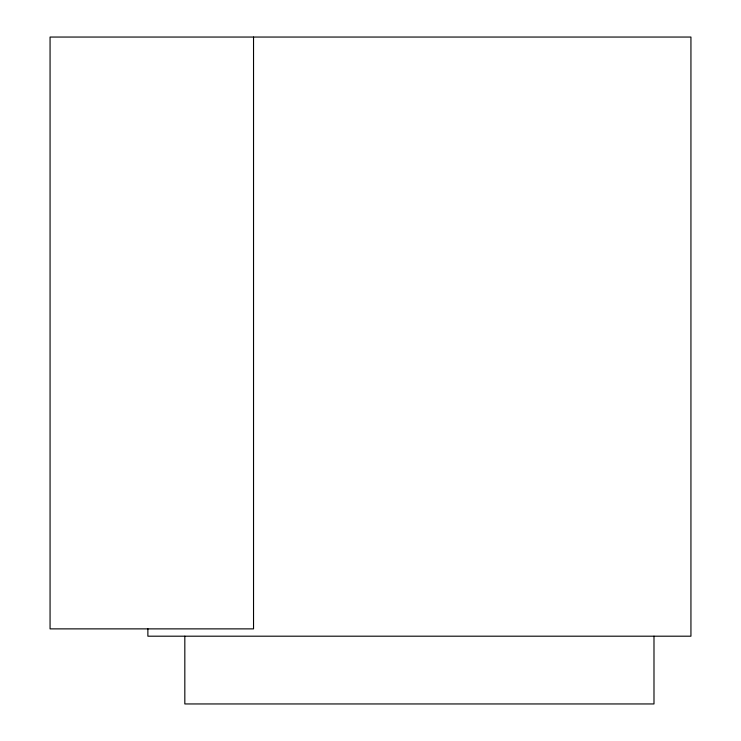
<?xml version="1.0" encoding="UTF-8"?>
<svg xmlns="http://www.w3.org/2000/svg" width="741" height="741" viewBox="0 0 741 741"><rect width="100%" height="100%" fill="white"/><g stroke="black" fill="none" stroke-linecap="round" stroke-linejoin="round"><path stroke-width="1.11" d="M653.988 636.195L653.988 703.95L184.824 703.95L184.824 636.195M253.533 37.05L253.533 628.877L50.064 628.877L50.064 37.05L690.936 37.05L690.936 636.195L147.876 636.195L147.876 628.877"/></g></svg>
